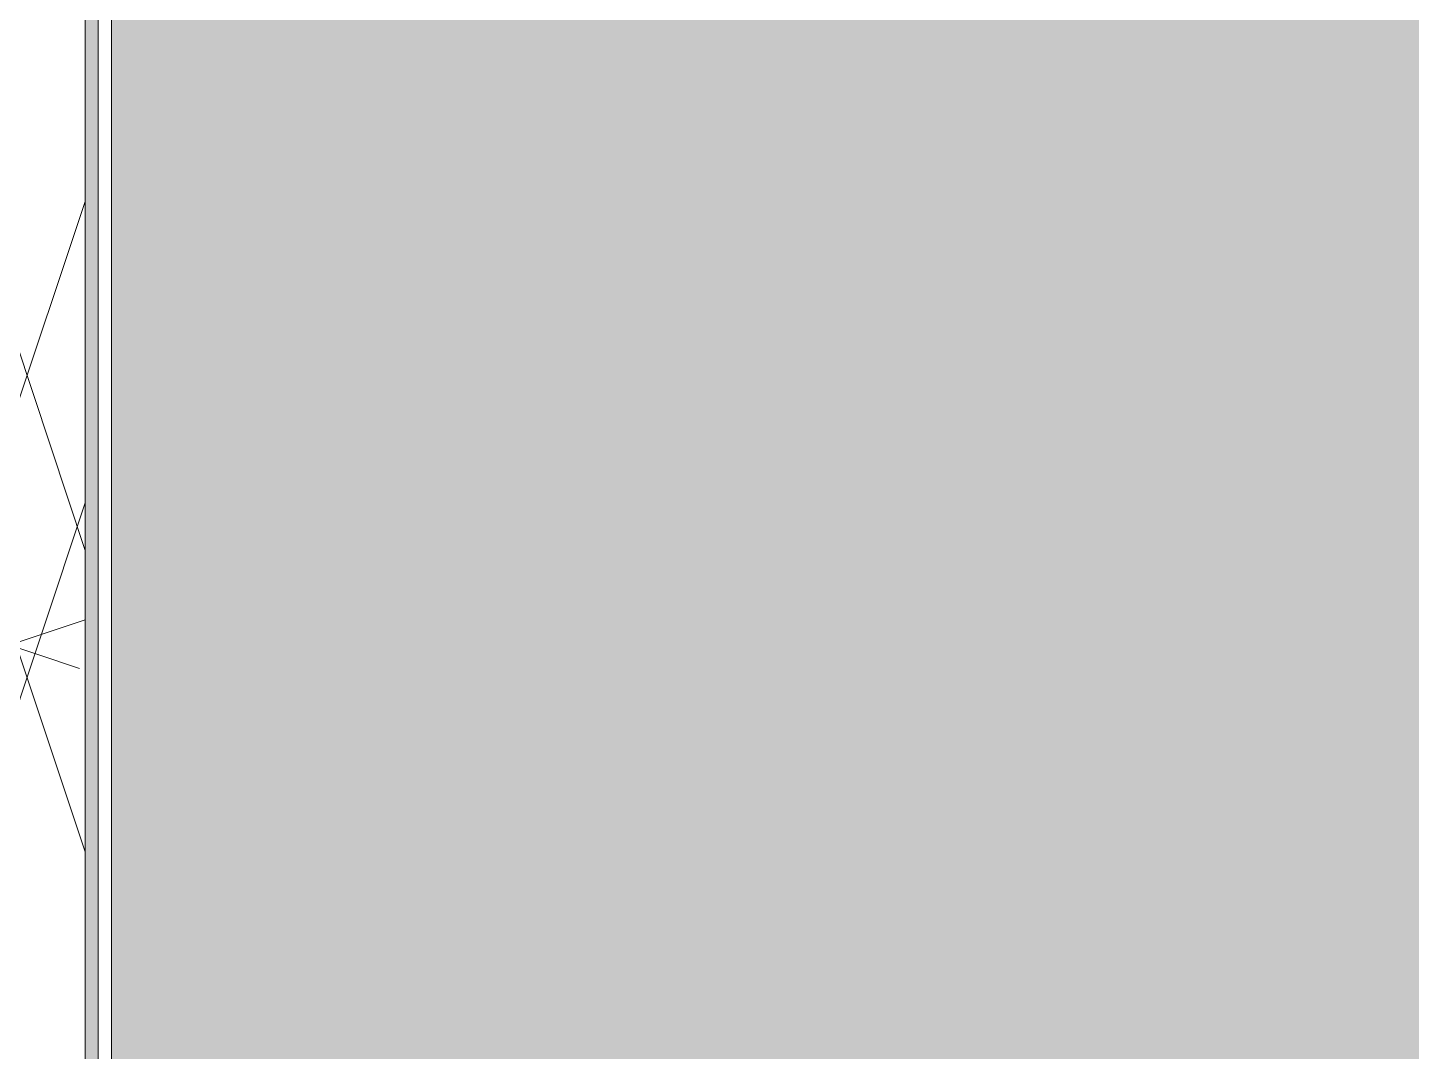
# Model space of a CAD drawing. Header units: inches. Extents: x -1551 to 2054, y 9767 to 12269.
# Drawn here: x 1048.7 to 1114.8, y 11318.7 to 11367.6 of the extents above; entities that cross this region are included whole.
import ezdxf

# ---------------------------------------------------------------- set-up
doc = ezdxf.new("R2010")
doc.units = ezdxf.units.IN
doc.header["$MEASUREMENT"] = 0
for name, color, linetype, lineweight in [('A-AREA-PATT-2', 254, 'Continuous', 9), ('A-WALL', 113, 'Continuous', 9), ('A-WALL-PATT-2', 253, 'Continuous', 9), ('I-WALL', 2, 'Continuous', 9), ('I-WALL-1', 1, 'Continuous', 5)]:
    doc.layers.add(name, color=color, linetype=linetype, lineweight=lineweight)

msp = doc.modelspace()

# ---------------------------------------------------------------- hatches: boundary and pattern name
at = {"layer": 'A-AREA-PATT-2'}
h = msp.add_hatch(color=256, dxfattribs=at)
h.paths.add_polyline_path([(1077.706, 11282.102), (1077.831, 11282.102), (1077.831, 11284.914), (1078.456, 11284.914), (1078.456, 11282.102), (1114.456, 11282.102), (1114.456, 11284.914), (1115.081, 11284.914), (1115.206, 11284.914), (1133.456, 11284.914), (1133.456, 11288.841), (1133.63, 11288.841), (1133.63, 11284.914), (1141.282, 11284.914), (1141.282, 11288.841), (1141.456, 11288.841), (1141.456, 11284.914), (1214.056, 11284.914), (1214.056, 11305.727), (1241.931, 11305.727), (1241.931, 11284.914), (1245.806, 11284.914), (1245.806, 11622.614), (1241.743, 11622.614), (1241.743, 11624.552), (1241.118, 11624.552), (1241.118, 11626.239), (1206.368, 11626.239), (1206.368, 11624.552), (1205.743, 11624.552), (1205.743, 11622.614), (1180.081, 11622.614), (1180.081, 11640.614), (1052.706, 11640.614), (1052.706, 11284.914), (1077.706, 11284.914), (1077.706, 11284.289)], flags=0)
h.paths.add_polyline_path([(1141.108, 11289.015), (1133.804, 11289.015), (1133.804, 11289.189), (1141.108, 11289.189)], flags=0)
h.paths.add_polyline_path([(1239.993, 11586.614), (1239.993, 11622.614), (1241.743, 11622.614), (1241.743, 11586.614)], flags=0)
at = {"layer": 'A-WALL-PATT-2'}
h = msp.add_hatch(dxfattribs=at)
h.set_pattern_fill('FP_4', color=256, style=0, pattern_type=2)
h.set_pattern_definition([(161.57, (3966.5794, 1.8), (-14.4010124, -0.0012439), [0, -102.456, 11.376, 0]), (18.43, (3962.9794, 1.8), (-14.4010124, 0.0012439), [0, -102.456, 11.376, 0]), (108.43, (3966.5794, 1.8), (7.1973965, -36.003153), [34.146, -79.686]), (71.57, (3962.9794, 1.8), (7.1973965, 36.003153), [34.146, -79.686])])
h.paths.add_polyline_path([(1045.956, 11284.289), (1051.456, 11284.289), (1051.456, 11646.739), (1045.956, 11646.739), (1045.956, 11332.718)], flags=0)
at = {"layer": 'I-WALL-1'}
msp.add_hatch(color=256, dxfattribs=at).paths.add_polyline_path([(1052.081, 11284.289), (1052.081, 11641.239), (1051.456, 11641.239), (1051.456, 11284.289)], flags=0)

# ---------------------------------------------------------------- linework, layer by layer
at = {"layer": 'A-WALL'}
for p, q in [((1051.456, 11641.239), (1051.456, 11284.289)), ((1052.081, 11641.239), (1052.081, 11284.289))]:
    msp.add_line(p, q, dxfattribs=at)
at = {"layer": 'I-WALL'}
msp.add_line((1052.706, 11284.289), (1052.706, 11640.614), dxfattribs=at)

doc.saveas('drawing.dxf')
